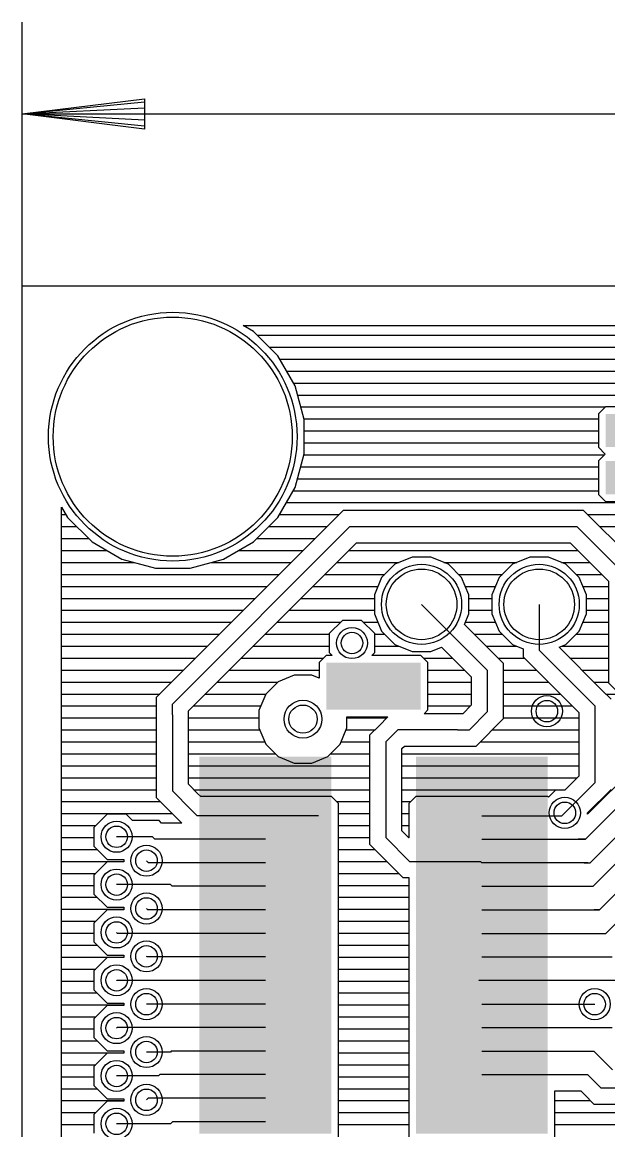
# Model space of a CAD drawing. Extents: x -8.5 to 50.5, y -15.2 to 20.7.
# Drawn here: x -8.49 to 3.98, y -3.18 to 20.36 of the extents above; entities that cross this region are included whole.
import ezdxf

# ---------------------------------------------------------------- set-up
doc = ezdxf.new("R2010")
doc.units = 0
for name, color, linetype in [('1', 22, 'CONTINUOUS'), ('18', 82, 'CONTINUOUS'), ('20', 7, 'CONTINUOUS'), ('29', 253, 'CONTINUOUS')]:
    doc.layers.add(name, color=color, linetype=linetype)

# ---------------------------------------------------------------- blocks, each defined once
blk = doc.blocks.new('RECT')
blk.add_solid([(-0.5, -0.5), (0.5, -0.5), (-0.5, 0.5), (0.5, 0.5)])
blk = doc.blocks.new('PIE')
blk.add_circle((0, 0), 0.5)
blk = doc.blocks.new('ROUNDV')
blk.add_circle((0, 0), 0.5)

msp = doc.modelspace()

# ---------------------------------------------------------------- linework, layer by layer
at = {"layer": '1'}
for p, q in [((-3.5724, 13.7978), (-3.7908, 13.9238)), ((-3.7908, 13.9238), (32.7073, 13.9238)), ((-3.0522, 13.2776), (-3.5724, 13.7978)), ((-3.4907, 13.716), (32.7073, 13.716)), ((-3.2367, 13.462), (8.2228, 13.462)), ((-2.6844, 12.6404), (-3.0522, 13.2776)), ((-3.0121, 13.208), (7.2985, 13.208)), ((-2.8654, 12.954), (7.2604, 12.954)), ((-2.7188, 12.7), (7.3305, 12.7)), ((-2.494, 11.9298), (-2.6844, 12.6404)), ((-2.6323, 12.446), (8.2548, 12.446)), ((-2.5642, 12.192), (3.9048, 12.192)), ((3.9088, 12.196), (3.76, 12.0472)), ((3.76, 12.0472), (3.76, 11.3368)), ((4.7192, 12.196), (3.9088, 12.196)), ((-2.4962, 11.938), (3.76, 11.938)), ((-2.494, 11.1942), (-2.494, 11.9298)), ((-2.494, 11.684), (3.76, 11.684)), ((-2.494, 11.43), (3.76, 11.43)), ((3.76, 11.3368), (3.9048, 11.192)), ((-2.6844, 10.4836), (-2.494, 11.1942)), ((-2.4989, 11.176), (3.8888, 11.176)), ((3.9048, 11.192), (3.76, 11.0472)), ((-2.5669, 10.922), (3.76, 10.922)), ((3.76, 11.0472), (3.76, 10.3368)), ((-2.635, 10.668), (3.76, 10.668)), ((-3.0522, 9.8464), (-2.6844, 10.4836)), ((-2.7246, 10.414), (3.76, 10.414)), ((-2.8712, 10.16), (4.3611, 10.16)), ((3.76, 10.3368), (3.9088, 10.188)), ((3.9088, 10.188), (4.3331, 10.188)), ((-7.6498, -10.5408), (-7.6498, 10.0648)), ((-7.6498, 10.0648), (-7.5238, 9.8464)), ((-7.6498, 9.906), (-7.5581, 9.906)), ((-3.0179, 9.906), (-1.7549, 9.906)), ((-1.666, 9.9949), (-1.8669, 9.794)), ((3.444, 9.9949), (-1.666, 9.9949)), ((4.46, 8.9789), (3.444, 9.9949)), ((3.5329, 9.906), (5.4238, 9.906)), ((-7.5238, 9.8464), (-7.0036, 9.3262)), ((-1.8669, 9.794), (-5.6389, 6.022)), ((-3.5724, 9.3262), (-3.0522, 9.8464)), ((-7.6498, 9.652), (-7.3293, 9.652)), ((-5.296, 5.88), (-1.524, 9.652)), ((-3.2467, 9.652), (-2.0089, 9.652)), ((-1.524, 9.652), (3.302, 9.652)), ((3.302, 9.652), (4.318, 8.636)), ((3.7869, 9.652), (10.7098, 9.652)), ((-7.6498, 9.398), (-7.0753, 9.398)), ((-7.0036, 9.3262), (-6.3664, 8.9584)), ((-4.9531, 5.738), (-1.382, 9.3091)), ((-4.2096, 8.9584), (-3.5724, 9.3262)), ((-3.5007, 9.398), (-2.2629, 9.398)), ((-1.382, 9.3091), (3.16, 9.3091)), ((3.16, 9.3091), (3.9751, 8.494)), ((-7.6498, 9.144), (-6.6879, 9.144)), ((-6.3664, 8.9584), (-5.6558, 8.768)), ((-4.9202, 8.768), (-4.2096, 8.9584)), ((-3.8881, 9.144), (-2.5169, 9.144)), ((-1.5471, 9.144), (3.3251, 9.144)), ((-0.1997, 9.004), (-0.5687, 8.8511)), ((0.1997, 9.004), (-0.1997, 9.004)), ((0.5687, 8.8511), (0.1997, 9.004)), ((2.3003, 9.004), (1.9313, 8.8511)), ((2.6997, 9.004), (2.3003, 9.004)), ((3.0687, 8.8511), (2.6997, 9.004)), ((-7.6498, 8.89), (-6.1112, 8.89)), ((-5.6558, 8.768), (-4.9202, 8.768)), ((-4.4649, 8.89), (-2.7709, 8.89)), ((-1.8011, 8.89), (-0.4749, 8.89)), ((-0.5687, 8.8511), (-0.8511, 8.5687)), ((0.4749, 8.89), (2.0251, 8.89)), ((0.8511, 8.5687), (0.5687, 8.8511)), ((1.9313, 8.8511), (1.6489, 8.5687)), ((2.9749, 8.89), (3.5791, 8.89)), ((3.3511, 8.5687), (3.0687, 8.8511)), ((-7.6498, 8.636), (-3.0249, 8.636)), ((-2.0551, 8.636), (-0.7839, 8.636)), ((-0.8511, 8.5687), (-1.004, 8.1997)), ((0.7839, 8.636), (1.7161, 8.636)), ((1.004, 8.1997), (0.8511, 8.5687)), ((1.6489, 8.5687), (1.496, 8.1997)), ((3.2839, 8.636), (3.8331, 8.636)), ((3.504, 8.1997), (3.3511, 8.5687)), ((3.9751, 8.494), (3.9751, 6.335)), ((-7.6498, 8.382), (-3.2789, 8.382)), ((-2.3091, 8.382), (-0.9285, 8.382)), ((0.9285, 8.382), (1.5715, 8.382)), ((3.4285, 8.382), (3.9751, 8.382)), ((-7.6498, 8.128), (-3.5329, 8.128)), ((-2.5631, 8.128), (-1.004, 8.128)), ((-1.004, 8.1997), (-1.004, 7.8003)), ((1.004, 7.8003), (1.004, 8.1997)), ((1.004, 8.128), (1.496, 8.128)), ((1.496, 8.1997), (1.496, 7.8003)), ((3.504, 7.8003), (3.504, 8.1997)), ((3.504, 8.128), (3.9751, 8.128)), ((-7.6498, 7.874), (-3.7869, 7.874)), ((-2.8171, 7.874), (-1.004, 7.874)), ((-1.004, 7.8003), (-0.8511, 7.4313)), ((0, 8), (0.001, 8)), ((0.001, 8), (1.397, 6.604)), ((0.9108, 7.5752), (1.004, 7.8003)), ((1.004, 7.874), (1.496, 7.874)), ((1.496, 7.8003), (1.6489, 7.4313)), ((2.5, 8), (2.5, 7.025)), ((3.3511, 7.4313), (3.504, 7.8003)), ((3.504, 7.874), (3.9751, 7.874)), ((-7.6498, 7.62), (-4.0409, 7.62)), ((-3.0711, 7.62), (-1.7193, 7.62)), ((-1.6787, 7.6606), (-1.9614, 7.3779)), ((-1.2789, 7.6606), (-1.6787, 7.6606)), ((-0.9962, 7.3779), (-1.2789, 7.6606)), ((-1.2383, 7.62), (-0.9293, 7.62)), ((1.539, 6.9469), (0.9108, 7.5752)), ((0.9293, 7.62), (1.5707, 7.62)), ((3.4293, 7.62), (3.9751, 7.62)), ((-7.6498, 7.366), (-4.2949, 7.366)), ((-3.3251, 7.366), (-1.9614, 7.366)), ((-1.9614, 7.3779), (-1.9614, 6.9781)), ((-0.9962, 6.9781), (-0.9962, 7.3779)), ((-0.9962, 7.366), (-0.7859, 7.366)), ((-0.8511, 7.4313), (-0.5687, 7.1489)), ((1.1199, 7.366), (1.7141, 7.366)), ((1.6489, 7.4313), (1.9313, 7.1489)), ((3.0687, 7.1489), (3.3511, 7.4313)), ((3.2859, 7.366), (3.9751, 7.366)), ((-7.6498, 7.112), (-4.5489, 7.112)), ((-3.5791, 7.112), (-1.9614, 7.112)), ((-0.9962, 7.112), (-0.4798, 7.112)), ((-0.5687, 7.1489), (-0.1997, 6.996)), ((0.1997, 6.996), (0.4262, 7.0898)), ((0.4262, 7.0898), (1.0541, 6.462)), ((1.3739, 7.112), (2.0202, 7.112)), ((1.9313, 7.1489), (2.1571, 7.0553)), ((2.9219, 7.088), (3.0687, 7.1489)), ((3.825, 6.1849), (2.9219, 7.088)), ((2.9798, 7.112), (3.9751, 7.112)), ((-7.6498, 6.858), (-4.8029, 6.858)), ((-3.8331, 6.858), (-2.0832, 6.858)), ((-2.0252, 6.916), (-2.174, 6.7672)), ((-1.8993, 6.916), (-2.0252, 6.916)), ((-1.9614, 6.9781), (-1.8993, 6.916)), ((-1.0583, 6.916), (-0.9962, 6.9781)), ((-0.0148, 6.916), (-1.0583, 6.916)), ((-0.1997, 6.996), (0.1997, 6.996)), ((0.134, 6.7672), (-0.0148, 6.916)), ((0.0432, 6.858), (0.6581, 6.858)), ((1.7399, 6.746), (1.539, 6.9469)), ((1.6279, 6.858), (2.1821, 6.858)), ((2.1571, 7.0553), (2.1571, 6.883)), ((2.1571, 6.883), (3.3401, 5.7)), ((2.5, 7.025), (3.683, 5.842)), ((3.1519, 6.858), (3.9751, 6.858)), ((-7.6498, 6.604), (-5.0569, 6.604)), ((-4.0871, 6.604), (-2.174, 6.604)), ((-2.174, 6.7672), (-2.174, 6.4307)), ((0.134, 5.7568), (0.134, 6.7672)), ((0.134, 6.604), (0.9121, 6.604)), ((1.397, 6.604), (1.397, 5.715)), ((1.7399, 5.573), (1.7399, 6.746)), ((1.7399, 6.604), (2.4361, 6.604)), ((3.4059, 6.604), (3.9751, 6.604)), ((-2.706, 6.497), (-3.0496, 6.3547)), ((-2.334, 6.497), (-2.706, 6.497)), ((-2.174, 6.4307), (-2.334, 6.497)), ((1.0541, 6.462), (1.0541, 5.857)), ((-7.6498, 6.35), (-5.3109, 6.35)), ((-4.3411, 6.35), (-3.0543, 6.35)), ((-3.0496, 6.3547), (-3.3127, 6.0916)), ((0.134, 6.35), (1.0541, 6.35)), ((1.7399, 6.35), (2.6901, 6.35)), ((3.6599, 6.35), (3.9751, 6.35)), ((4.0259, 5.984), (3.825, 6.1849)), ((3.9751, 6.335), (4.8641, 5.446)), ((-7.6498, 6.096), (-5.5649, 6.096)), ((-5.6389, 6.022), (-5.6389, 3.896)), ((-4.5951, 6.096), (-3.3083, 6.096)), ((-3.3127, 6.0916), (-3.455, 5.748)), ((0.134, 6.096), (1.0541, 6.096)), ((1.7399, 6.096), (2.9441, 6.096)), ((3.9139, 6.096), (4.2141, 6.096)), ((-7.6498, 5.842), (-5.6389, 5.842)), ((-5.296, 5.654), (-5.296, 5.88)), ((-5.296, 5.654), (-5.296, 4.189)), ((-4.9531, 4.18), (-4.9531, 5.738)), ((-4.8491, 5.842), (-3.4161, 5.842)), ((-3.455, 5.748), (-3.455, 5.376)), ((0.0541, 5.6769), (0.134, 5.7568)), ((0.874, 5.6769), (0.0541, 5.6769)), ((0.134, 5.842), (1.0391, 5.842)), ((1.0541, 5.857), (0.874, 5.6769)), ((1.016, 5.334), (1.397, 5.715)), ((1.7399, 5.842), (3.1981, 5.842)), ((3.3401, 5.7), (3.3401, 4.353)), ((3.683, 5.842), (3.683, 4.211)), ((-7.6498, 5.588), (-5.6389, 5.588)), ((-4.9531, 5.588), (-3.455, 5.588)), ((-1.585, 5.376), (-1.585, 5.608)), ((-1.585, 5.608), (-0.7189, 5.608)), ((-1.585, 5.588), (-0.7389, 5.588)), ((-0.904, 5.4229), (-1.1049, 5.222)), ((-0.7189, 5.608), (-0.904, 5.4229)), ((1.158, 4.9911), (1.7399, 5.573)), ((1.7399, 5.588), (3.3401, 5.588)), ((-7.6498, 5.334), (-5.6389, 5.334)), ((-4.9531, 5.334), (-3.4376, 5.334)), ((-3.455, 5.376), (-3.3127, 5.0324)), ((-1.7273, 5.0324), (-1.585, 5.376)), ((-1.6024, 5.334), (-0.9929, 5.334)), ((-1.1049, 5.222), (-1.1049, 2.906)), ((-0.508, 5.334), (-0.762, 5.08)), ((0.762, 5.334), (-0.508, 5.334)), ((0.762, 5.334), (1.016, 5.334)), ((1.5009, 5.334), (3.3401, 5.334)), ((-7.6498, 5.08), (-5.6389, 5.08)), ((-4.9531, 5.08), (-3.3324, 5.08)), ((-3.3127, 5.0324), (-3.0496, 4.7693)), ((-1.9904, 4.7693), (-1.7273, 5.0324)), ((-1.7076, 5.08), (-1.1049, 5.08)), ((-0.762, 5.08), (-0.762, 3.048)), ((-0.4191, 4.938), (-0.366, 4.9911)), ((-0.366, 4.9911), (1.158, 4.9911)), ((1.2469, 5.08), (3.3401, 5.08)), ((-7.6498, 4.826), (-5.6389, 4.826)), ((-4.9531, 4.826), (-3.1063, 4.826)), ((-3.0496, 4.7693), (-2.706, 4.627)), ((-2.334, 4.627), (-1.9904, 4.7693)), ((-1.9337, 4.826), (-1.1049, 4.826)), ((-0.4191, 3.19), (-0.4191, 4.938)), ((-0.4191, 4.826), (3.3401, 4.826)), ((-7.6498, 4.572), (-5.6389, 4.572)), ((-4.9531, 4.572), (-1.1049, 4.572)), ((-2.706, 4.627), (-2.334, 4.627)), ((-0.4191, 4.572), (3.3401, 4.572)), ((3.48, 3.012), (4.953, 4.485)), ((4.6101, 4.627), (3.5266, 3.5435)), ((-7.6498, 4.318), (-5.6389, 4.318)), ((-4.9531, 4.318), (-1.1049, 4.318)), ((-0.4191, 4.318), (3.3051, 4.318)), ((3.3401, 4.353), (3.0417, 4.0546)), ((-7.6498, 4.064), (-5.6389, 4.064)), ((-5.296, 4.189), (-5.296, 4.038)), ((-5.296, 4.038), (-4.8935, 3.6355)), ((-4.7515, 3.9784), (-4.9531, 4.18)), ((-4.8371, 4.064), (-1.1049, 4.064)), ((-0.4191, 4.064), (3.0511, 4.064)), ((2.8441, 4.0546), (2.6954, 3.9059)), ((3.0417, 4.0546), (2.8441, 4.0546)), ((3.683, 4.211), (3.044, 3.572)), ((3.5266, 3.5697), (4.0259, 4.069)), ((3.58, 2.5126), (5.125, 4.0576)), ((-7.6498, 3.81), (-5.5529, 3.81)), ((-5.6389, 3.896), (-5.2364, 3.4935)), ((-4.6891, 3.916), (-4.7515, 3.9784)), ((-4.7515, 3.9784), (-4.7515, 3.9784)), ((-1.9148, 3.916), (-4.6891, 3.916)), ((-1.766, 3.7672), (-1.9148, 3.916)), ((-1.8088, 3.81), (-1.1049, 3.81)), ((-0.4191, 3.81), (-0.2312, 3.81)), ((-0.1252, 3.916), (-0.274, 3.7672)), ((2.6852, 3.916), (-0.1252, 3.916)), ((2.6954, 3.9059), (2.6852, 3.916)), ((3.7669, 3.81), (3.7931, 3.81)), ((-7.6498, 3.556), (-5.2989, 3.556)), ((-6.6809, 3.5466), (-6.9636, 3.2639)), ((-6.2811, 3.5466), (-6.6809, 3.5466)), ((-6.1414, 3.4069), (-6.2811, 3.5466)), ((-4.8935, 3.6355), (-4.83, 3.572)), ((-4.77, 3.512), (-4.8935, 3.6355)), ((-1.766, -5.2432), (-1.766, 3.7672)), ((-1.766, 3.556), (-1.1049, 3.556)), ((-0.4191, 3.556), (-0.274, 3.556)), ((-0.274, 3.7672), (-0.274, 3.0449)), ((2.984, 3.512), (3.044, 3.572)), ((3.5266, 3.5435), (3.5266, 3.5697)), ((3.5266, 3.556), (3.5391, 3.556)), ((3.653, 2.022), (5.203, 3.572)), ((-7.6498, 3.302), (-6.9255, 3.302)), ((-5.577, 3.4069), (-6.1414, 3.4069)), ((-5.525, 3.3549), (-5.577, 3.4069)), ((-5.0978, 3.3549), (-5.525, 3.3549)), ((-5.2364, 3.4935), (-5.2364, 3.4935)), ((-5.2364, 3.4935), (-5.0978, 3.3549)), ((-3.32, 3.512), (-4.77, 3.512)), ((-2.188, 3.512), (-3.32, 3.512)), ((-1.766, 3.302), (-1.1049, 3.302)), ((-0.4191, 3.302), (-0.274, 3.302)), ((1.28, 3.512), (2.984, 3.512)), ((-6.9636, 3.2639), (-6.9636, 2.8641)), ((-5.719, 3.064), (-6.481, 3.064)), ((-5.667, 3.012), (-5.719, 3.064)), ((-0.274, 3.0449), (-0.4191, 3.19)), ((-7.6498, 3.048), (-6.9636, 3.048)), ((-6.9636, 2.8641), (-6.6809, 2.5814)), ((-3.32, 3.012), (-5.667, 3.012)), ((-1.766, 3.048), (-1.1049, 3.048)), ((-1.1049, 2.906), (-0.5969, 2.398)), ((-0.762, 3.048), (-0.254, 2.54)), ((-0.2771, 3.048), (-0.274, 3.048)), ((1.28, 3.012), (3.33, 3.012)), ((3.33, 3.012), (3.48, 3.012)), ((3.48, 3.012), (3.33, 3.012)), ((3.33, 3.012), (3.48, 3.012)), ((-7.6498, 2.794), (-6.8935, 2.794)), ((-1.766, 2.794), (-0.9929, 2.794)), ((3.778, 1.512), (4.949, 2.683)), ((-7.6498, 2.54), (-6.3286, 2.54)), ((-6.6809, 2.5306), (-6.9636, 2.2479)), ((-6.6809, 2.5814), (-6.3286, 2.5814)), ((-6.3286, 2.5306), (-6.6809, 2.5306)), ((-6.3286, 2.5814), (-6.3286, 2.5306)), ((-5.802, 2.512), (-5.846, 2.556)), ((-3.32, 2.512), (-5.802, 2.512)), ((-1.766, 2.54), (-0.7389, 2.54)), ((-0.5969, 2.398), (-0.396, 2.1971)), ((-0.254, 2.54), (1.252, 2.54)), ((1.252, 2.54), (1.28, 2.512)), ((3.453, 2.512), (1.28, 2.512)), ((3.453, 2.512), (3.53, 2.512)), ((3.53, 2.512), (3.453, 2.512)), ((3.453, 2.512), (3.53, 2.512)), ((3.53, 2.512), (3.5794, 2.512)), ((3.5794, 2.512), (3.58, 2.5126)), ((-7.6498, 2.286), (-6.9255, 2.286)), ((-6.9636, 2.2479), (-6.9636, 1.8481)), ((-1.766, 2.286), (-0.4849, 2.286)), ((-0.396, 2.1971), (-0.274, 2.1971)), ((-0.274, 2.1971), (-0.274, -5.2432)), ((-7.6498, 2.032), (-6.9636, 2.032)), ((-5.338, 2.048), (-6.481, 2.048)), ((-5.302, 2.012), (-5.338, 2.048)), ((-3.32, 2.012), (-5.302, 2.012)), ((-1.766, 2.032), (-0.274, 2.032)), ((1.28, 2.012), (3.643, 2.012)), ((3.643, 2.012), (3.653, 2.022)), ((3.913, 1.012), (4.949, 2.048)), ((-7.6498, 1.778), (-6.8935, 1.778)), ((-6.9636, 1.8481), (-6.6809, 1.5654)), ((-1.766, 1.778), (-0.274, 1.778)), ((-7.6498, 1.524), (-6.3286, 1.524)), ((-6.6809, 1.5146), (-6.9636, 1.2319)), ((-6.6809, 1.5654), (-6.3286, 1.5654)), ((-6.3286, 1.5146), (-6.6809, 1.5146)), ((-6.3286, 1.5654), (-6.3286, 1.5146)), ((-5.818, 1.512), (-5.846, 1.54)), ((-3.32, 1.512), (-5.818, 1.512)), ((-1.766, 1.524), (-0.274, 1.524)), ((1.28, 1.512), (3.668, 1.512)), ((3.668, 1.512), (3.778, 1.512)), ((3.778, 1.512), (3.668, 1.512)), ((3.668, 1.512), (3.778, 1.512)), ((-7.6498, 1.27), (-6.9255, 1.27)), ((-6.9636, 1.2319), (-6.9636, 0.8321)), ((-1.766, 1.27), (-0.274, 1.27)), ((-7.6498, 1.016), (-6.9636, 1.016)), ((-6.461, 1.012), (-6.481, 1.032)), ((-3.32, 1.012), (-6.461, 1.012)), ((-1.766, 1.016), (-0.274, 1.016)), ((1.28, 1.012), (3.913, 1.012)), ((-7.6498, 0.762), (-6.8935, 0.762)), ((-6.9636, 0.8321), (-6.6809, 0.5494)), ((-1.766, 0.762), (-0.274, 0.762)), ((-7.6498, 0.508), (-6.3286, 0.508)), ((-6.6809, 0.4986), (-6.9636, 0.2159)), ((-6.6809, 0.5494), (-6.3286, 0.5494)), ((-6.3286, 0.4986), (-6.6809, 0.4986)), ((-6.3286, 0.5494), (-6.3286, 0.4986)), ((-5.834, 0.512), (-5.846, 0.524)), ((-3.32, 0.512), (-5.834, 0.512)), ((-1.766, 0.508), (-0.274, 0.508)), ((1.28, 0.512), (4.048, 0.512)), ((-7.6498, 0.254), (-6.9255, 0.254)), ((-1.766, 0.254), (-0.274, 0.254)), ((-7.6498, 0), (-6.9636, 0)), ((-6.9636, 0.2159), (-6.9636, -0.1839)), ((-6.477, 0.012), (-6.481, 0.016)), ((-3.32, 0.012), (-6.477, 0.012)), ((-1.766, 0), (-0.274, 0)), ((1.219, 0.016), (4.187, 0.016)), ((1.223, 0.012), (1.219, 0.016)), ((1.28, 0.012), (1.223, 0.012)), ((-6.9636, -0.1839), (-6.6809, -0.4666)), ((-7.6498, -0.254), (-6.8935, -0.254)), ((-6.6809, -0.4666), (-6.3286, -0.4666)), ((-6.3286, -0.4666), (-6.3286, -0.5174)), ((-1.766, -0.254), (-0.274, -0.254)), ((-7.6498, -0.508), (-6.3286, -0.508)), ((-6.6809, -0.5174), (-6.9636, -0.8001)), ((-6.3286, -0.5174), (-6.6809, -0.5174)), ((-5.842, -0.488), (-5.846, -0.492)), ((-3.32, -0.488), (-5.842, -0.488)), ((-1.766, -0.508), (-0.274, -0.508)), ((1.28, -0.488), (3.679, -0.488)), ((3.679, -0.488), (3.679, -0.492)), ((-7.6498, -0.762), (-6.9255, -0.762)), ((-6.9636, -0.8001), (-6.9636, -1.1999)), ((-1.766, -0.762), (-0.274, -0.762)), ((-7.6498, -1.016), (-6.9636, -1.016)), ((-6.469, -0.988), (-6.481, -1)), ((-3.32, -0.988), (-6.469, -0.988)), ((-1.766, -1.016), (-0.274, -1.016)), ((1.28, -0.988), (4.048, -0.988)), ((-7.6498, -1.27), (-6.8935, -1.27)), ((-6.9636, -1.1999), (-6.6809, -1.4826)), ((-1.766, -1.27), (-0.274, -1.27)), ((-7.6498, -1.524), (-6.3286, -1.524)), ((-6.6809, -1.5334), (-6.9636, -1.8161)), ((-6.6809, -1.4826), (-6.3286, -1.4826)), ((-6.3286, -1.5334), (-6.6809, -1.5334)), ((-6.3286, -1.4826), (-6.3286, -1.5334)), ((-5.338, -1.508), (-5.846, -1.508)), ((-5.318, -1.488), (-5.338, -1.508)), ((-3.32, -1.488), (-5.318, -1.488)), ((-1.766, -1.524), (-0.274, -1.524)), ((1.28, -1.488), (3.659, -1.488)), ((3.659, -1.488), (4.06, -1.889)), ((-7.6498, -1.778), (-6.9255, -1.778)), ((-6.9636, -1.8161), (-6.9636, -2.2159)), ((-1.766, -1.778), (-0.274, -1.778)), ((-7.6498, -2.032), (-6.9636, -2.032)), ((-5.592, -2.016), (-6.481, -2.016)), ((-5.564, -1.988), (-5.592, -2.016)), ((-3.32, -1.988), (-5.564, -1.988)), ((-1.766, -2.032), (-0.274, -2.032)), ((1.28, -1.988), (3.524, -1.988)), ((3.524, -1.988), (3.806, -2.27)), ((-7.6498, -2.286), (-6.8935, -2.286)), ((-6.9636, -2.2159), (-6.6809, -2.4986)), ((-1.766, -2.286), (-0.274, -2.286)), ((2.834, -4.1284), (2.834, -2.3309)), ((2.834, -2.3309), (3.382, -2.3309)), ((3.382, -2.3309), (3.4631, -2.412)), ((3.806, -2.27), (4.822, -2.27)), ((-7.6498, -2.54), (-6.3286, -2.54)), ((-6.6809, -2.5494), (-6.9636, -2.8321)), ((-6.6809, -2.4986), (-6.3286, -2.4986)), ((-6.3286, -2.5494), (-6.6809, -2.5494)), ((-6.3286, -2.4986), (-6.3286, -2.5494)), ((-5.81, -2.488), (-5.846, -2.524)), ((-3.32, -2.488), (-5.81, -2.488)), ((-1.766, -2.54), (-0.274, -2.54)), ((2.834, -2.54), (3.5911, -2.54)), ((3.4631, -2.412), (3.664, -2.6129)), ((-7.6498, -2.794), (-6.9255, -2.794)), ((-1.766, -2.794), (-0.274, -2.794)), ((2.834, -2.794), (9.39, -2.794)), ((3.664, -2.6129), (5.091, -2.6129)), ((-7.6498, -3.048), (-6.9636, -3.048)), ((-6.9636, -2.8321), (-6.9636, -3.2319)), ((-5.338, -3.032), (-6.481, -3.032)), ((-5.294, -2.988), (-5.338, -3.032)), ((-3.32, -2.988), (-5.294, -2.988)), ((-1.766, -3.048), (-0.274, -3.048)), ((2.834, -3.048), (9.39, -3.048))]:
    msp.add_line(p, q, dxfattribs=at)
at = {"layer": '20'}
for p, q in [((-8.488, 14.762), (-8.488, 20.365)), ((-8.488, 18.415), (-5.888, 18.7342)), ((-8.488, 18.415), (-5.888, 18.675)), ((-5.888, 18.7342), (-5.888, 18.0958)), ((-8.488, 18.415), (-5.888, 18.545)), ((-8.488, 18.415), (41.512, 18.415)), ((-5.888, 18.0958), (-8.488, 18.415)), ((-5.888, 18.285), (-8.488, 18.415)), ((-5.888, 18.155), (-8.488, 18.415)), ((-8.488, 14.762), (41.512, 14.762)), ((-8.488, -15.238), (-8.488, 14.762)), ((-8.488, 14.762), (50.464, 14.762))]:
    msp.add_line(p, q, dxfattribs=at)
msp.add_circle((-2.52, 5.562), 0.3, dxfattribs=at)
at = {"layer": '29'}
msp.add_circle((-2.52, 5.562), 0.4016, dxfattribs=at)

# ---------------------------------------------------------------- block references
at = {"layer": '1', "xscale": 1.5, "yscale": 1.5}
for p in [(0, 8), (2.5, 8)]:
    msp.add_blockref('PIE', p, dxfattribs=at)
at = {"layer": '1', "rotation": 180}
for p, xscale, yscale in [((-1.02, 6.262), 1.8, 0.8), ((-3.32, 4.512), 2.6, 0.3), ((1.28, 4.512), 2.6, 0.3), ((-3.32, 4.012), 2.6, 0.3), ((1.28, 4.012), 2.6, 0.3), ((-3.32, 3.512), 2.6, 0.3), ((1.28, 3.512), 2.6, 0.3), ((-3.32, 3.012), 2.6, 0.3), ((1.28, 3.012), 2.6, 0.3), ((-3.32, 2.512), 2.6, 0.3), ((1.28, 2.512), 2.6, 0.3), ((-3.32, 2.012), 2.6, 0.3), ((1.28, 2.012), 2.6, 0.3), ((-3.32, 1.512), 2.6, 0.3), ((1.28, 1.512), 2.6, 0.3), ((-3.32, 1.012), 2.6, 0.3), ((1.28, 1.012), 2.6, 0.3), ((-3.32, 0.512), 2.6, 0.3), ((1.28, 0.512), 2.6, 0.3), ((-3.32, 0.012), 2.6, 0.3), ((1.28, 0.012), 2.6, 0.3), ((-3.32, -0.488), 2.6, 0.3), ((1.28, -0.488), 2.6, 0.3), ((-3.32, -0.988), 2.6, 0.3), ((1.28, -0.988), 2.6, 0.3), ((-3.32, -1.488), 2.6, 0.3), ((1.28, -1.488), 2.6, 0.3), ((-3.32, -1.988), 2.6, 0.3), ((1.28, -1.988), 2.6, 0.3), ((-3.32, -2.488), 2.6, 0.3), ((1.28, -2.488), 2.6, 0.3), ((-3.32, -2.988), 2.6, 0.3), ((1.28, -2.988), 2.6, 0.3)]:
    msp.add_blockref('RECT', p, dxfattribs=dict(at, xscale=xscale, yscale=yscale))
at = {"layer": '18'}
for p, xscale, yscale in [((-5.288, 11.562), 5.08, 5.08), ((-1.4788, 7.178), 0.4572, 0.4572), ((2.663, 5.731), 0.4572, 0.4572), ((3.044, 3.572), 0.4572, 0.4572), ((-6.481, 3.064), 0.4572, 0.4572), ((-5.846, 2.556), 0.4572, 0.4572), ((-6.481, 2.048), 0.4572, 0.4572), ((-5.846, 1.54), 0.4572, 0.4572), ((-6.481, 1.032), 0.4572, 0.4572), ((-5.846, 0.524), 0.4572, 0.4572), ((-6.481, 0.016), 0.4572, 0.4572), ((-5.846, -0.492), 0.4572, 0.4572), ((3.679, -0.492), 0.4572, 0.4572), ((-6.481, -1), 0.4572, 0.4572), ((-5.846, -1.508), 0.4572, 0.4572), ((-6.481, -2.016), 0.4572, 0.4572), ((-5.846, -2.524), 0.4572, 0.4572), ((-6.481, -3.032), 0.4572, 0.4572)]:
    msp.add_blockref('ROUNDV', p, dxfattribs=dict(at, xscale=xscale, yscale=yscale))
at = {"layer": '29'}
for name, p, xscale, yscale in [('ROUNDV', (-5.288, 11.562), 5.2832, 5.2832), ('PIE', (0, 8), 1.7032, 1.7032), ('PIE', (2.5, 8), 1.7032, 1.7032), ('ROUNDV', (-1.4788, 7.178), 0.6604, 0.6604), ('ROUNDV', (2.663, 5.731), 0.6604, 0.6604), ('ROUNDV', (3.044, 3.572), 0.6604, 0.6604), ('ROUNDV', (-6.481, 3.064), 0.6604, 0.6604), ('ROUNDV', (-5.846, 2.556), 0.6604, 0.6604), ('ROUNDV', (-6.481, 2.048), 0.6604, 0.6604), ('ROUNDV', (-5.846, 1.54), 0.6604, 0.6604), ('ROUNDV', (-6.481, 1.032), 0.6604, 0.6604), ('ROUNDV', (-5.846, 0.524), 0.6604, 0.6604), ('ROUNDV', (-6.481, 0.016), 0.6604, 0.6604), ('ROUNDV', (-5.846, -0.492), 0.6604, 0.6604), ('ROUNDV', (3.679, -0.492), 0.6604, 0.6604), ('ROUNDV', (-6.481, -1), 0.6604, 0.6604), ('ROUNDV', (-5.846, -1.508), 0.6604, 0.6604), ('ROUNDV', (-6.481, -2.016), 0.6604, 0.6604), ('ROUNDV', (-5.846, -2.524), 0.6604, 0.6604), ('ROUNDV', (-6.481, -3.032), 0.6604, 0.6604)]:
    msp.add_blockref(name, p, dxfattribs=dict(at, xscale=xscale, yscale=yscale))
for p, xscale, yscale, rotation in [((4.314, 11.692), 0.7032, 0.8032, 270), ((4.314, 10.692), 0.7032, 0.8032, 270), ((-1.02, 6.262), 2.0032, 1.0032, 180), ((-3.32, 4.512), 2.8032, 0.5032, 180), ((1.28, 4.512), 2.8032, 0.5032, 180), ((-3.32, 4.012), 2.8032, 0.5032, 180), ((1.28, 4.012), 2.8032, 0.5032, 180), ((-3.32, 3.512), 2.8032, 0.5032, 180), ((1.28, 3.512), 2.8032, 0.5032, 180), ((-3.32, 3.012), 2.8032, 0.5032, 180), ((1.28, 3.012), 2.8032, 0.5032, 180), ((-3.32, 2.512), 2.8032, 0.5032, 180), ((1.28, 2.512), 2.8032, 0.5032, 180), ((-3.32, 2.012), 2.8032, 0.5032, 180), ((1.28, 2.012), 2.8032, 0.5032, 180), ((-3.32, 1.512), 2.8032, 0.5032, 180), ((1.28, 1.512), 2.8032, 0.5032, 180), ((-3.32, 1.012), 2.8032, 0.5032, 180), ((1.28, 1.012), 2.8032, 0.5032, 180), ((-3.32, 0.512), 2.8032, 0.5032, 180), ((1.28, 0.512), 2.8032, 0.5032, 180), ((-3.32, 0.012), 2.8032, 0.5032, 180), ((1.28, 0.012), 2.8032, 0.5032, 180), ((-3.32, -0.488), 2.8032, 0.5032, 180), ((1.28, -0.488), 2.8032, 0.5032, 180), ((-3.32, -0.988), 2.8032, 0.5032, 180), ((1.28, -0.988), 2.8032, 0.5032, 180), ((-3.32, -1.488), 2.8032, 0.5032, 180), ((1.28, -1.488), 2.8032, 0.5032, 180), ((-3.32, -1.988), 2.8032, 0.5032, 180), ((1.28, -1.988), 2.8032, 0.5032, 180), ((-3.32, -2.488), 2.8032, 0.5032, 180), ((1.28, -2.488), 2.8032, 0.5032, 180), ((-3.32, -2.988), 2.8032, 0.5032, 180), ((1.28, -2.988), 2.8032, 0.5032, 180)]:
    msp.add_blockref('RECT', p, dxfattribs=dict(at, xscale=xscale, yscale=yscale, rotation=rotation))

doc.saveas('drawing.dxf')
